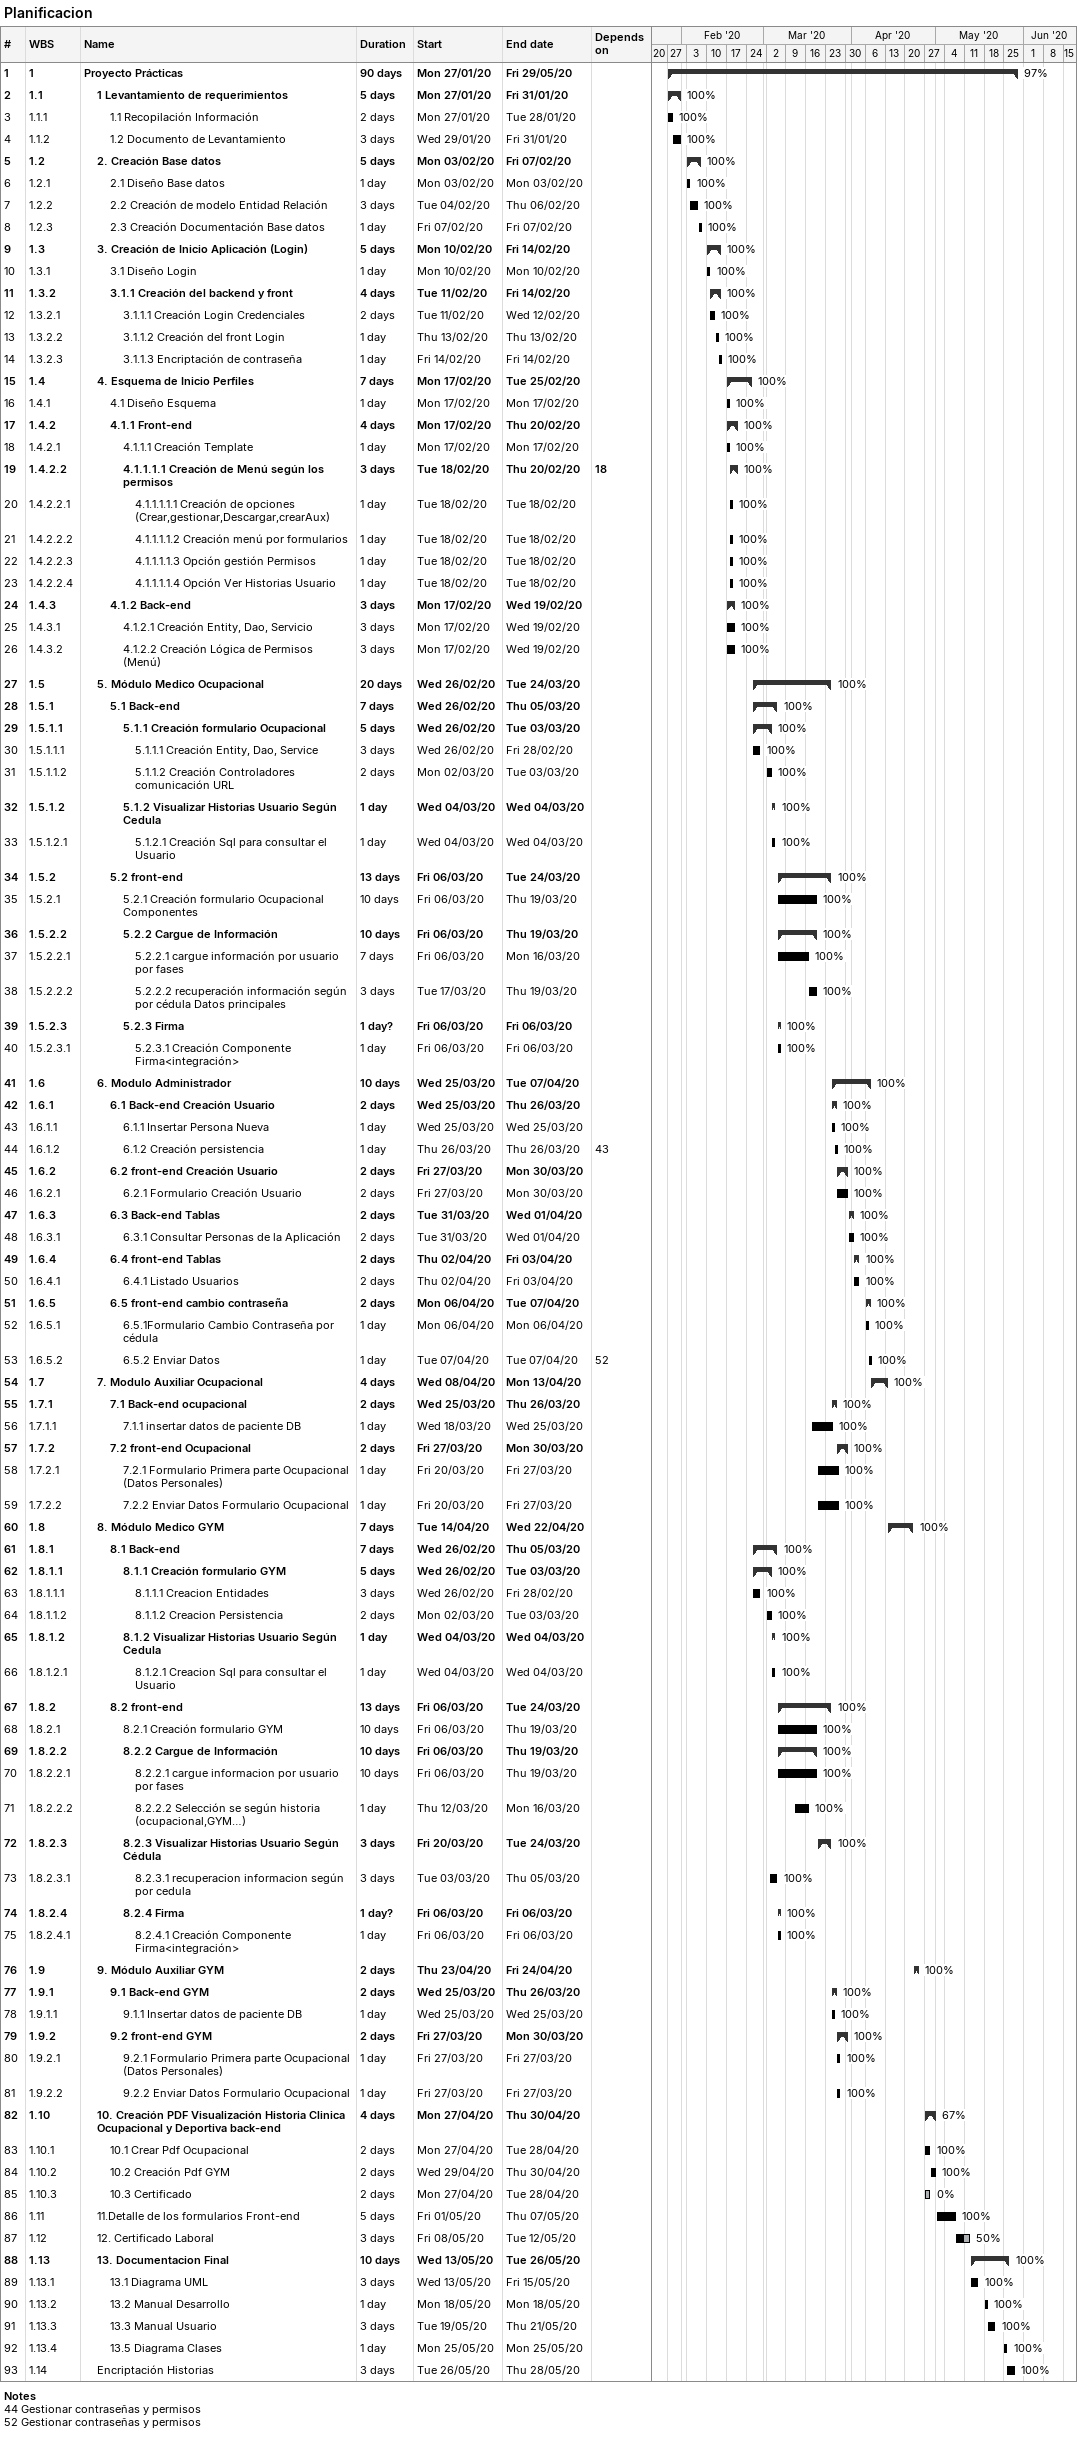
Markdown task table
Planificacion

| ID | WBS | Task | Duration | Start | Finish | Predecessors | % complete |
|---|---|---|---|---|---|---|---|
| 1 | 1 | **Proyecto Prácticas** | 90d | 2020-01-27 | 2020-05-29 |  | 97 |
| 2 | 1.1 | **1 Levantamiento de requerimientos** | 5d | 2020-01-27 | 2020-01-31 |  | 100 |
| 3 | 1.1.1 | 1.1 Recopilación Información | 2d | 2020-01-27 | 2020-01-28 |  | 100 |
| 4 | 1.1.2 | 1.2 Documento de Levantamiento | 3d | 2020-01-29 | 2020-01-31 |  | 100 |
| 5 | 1.2 | **2. Creación Base datos** | 5d | 2020-02-03 | 2020-02-07 |  | 100 |
| 6 | 1.2.1 | 2.1 Diseño Base datos | 1d | 2020-02-03 | 2020-02-03 |  | 100 |
| 7 | 1.2.2 | 2.2 Creación de modelo Entidad Relación | 3d | 2020-02-04 | 2020-02-06 |  | 100 |
| 8 | 1.2.3 | 2.3 Creación Documentación Base datos | 1d | 2020-02-07 | 2020-02-07 |  | 100 |
| 9 | 1.3 | **3. Creación de Inicio Aplicación (Login)** | 5d | 2020-02-10 | 2020-02-14 |  | 100 |
| 10 | 1.3.1 | 3.1 Diseño Login | 1d | 2020-02-10 | 2020-02-10 |  | 100 |
| 11 | 1.3.2 | **3.1.1 Creación del backend y front** | 4d | 2020-02-11 | 2020-02-14 |  | 100 |
| 12 | 1.3.2.1 | 3.1.1.1 Creación Login Credenciales | 2d | 2020-02-11 | 2020-02-12 |  | 100 |
| 13 | 1.3.2.2 | 3.1.1.2 Creación del front Login | 1d | 2020-02-13 | 2020-02-13 |  | 100 |
| 14 | 1.3.2.3 | 3.1.1.3 Encriptación de contraseña | 1d | 2020-02-14 | 2020-02-14 |  | 100 |
| 15 | 1.4 | **4. Esquema de Inicio Perfiles** | 7d | 2020-02-17 | 2020-02-25 |  | 100 |
| 16 | 1.4.1 | 4.1 Diseño Esquema | 1d | 2020-02-17 | 2020-02-17 |  | 100 |
| 17 | 1.4.2 | **4.1.1 Front-end** | 4d | 2020-02-17 | 2020-02-20 |  | 100 |
| 18 | 1.4.2.1 | 4.1.1.1 Creación Template | 1d | 2020-02-17 | 2020-02-17 |  | 100 |
| 19 | 1.4.2.2 | **4.1.1.1.1 Creación de Menú según los permisos** | 3d | 2020-02-18 | 2020-02-20 | 18 | 100 |
| 20 | 1.4.2.2.1 | 4.1.1.1.1.1 Creación de opciones (Crear,gestionar,Descargar,crearAux) | 1d | 2020-02-18 | 2020-02-18 |  | 100 |
| 21 | 1.4.2.2.2 | 4.1.1.1.1.2 Creación menú por formularios | 1d | 2020-02-18 | 2020-02-18 |  | 100 |
| 22 | 1.4.2.2.3 | 4.1.1.1.1.3 Opción gestión Permisos | 1d | 2020-02-18 | 2020-02-18 |  | 100 |
| 23 | 1.4.2.2.4 | 4.1.1.1.1.4 Opción Ver Historias Usuario | 1d | 2020-02-18 | 2020-02-18 |  | 100 |
| 24 | 1.4.3 | **4.1.2 Back-end** | 3d | 2020-02-17 | 2020-02-19 |  | 100 |
| 25 | 1.4.3.1 | 4.1.2.1 Creación Entity, Dao, Servicio | 3d | 2020-02-17 | 2020-02-19 |  | 100 |
| 26 | 1.4.3.2 | 4.1.2.2 Creación Lógica de Permisos (Menú) | 3d | 2020-02-17 | 2020-02-19 |  | 100 |
| 27 | 1.5 | **5. Módulo Medico Ocupacional** | 20d | 2020-02-26 | 2020-03-24 |  | 100 |
| 28 | 1.5.1 | **5.1 Back-end** | 7d | 2020-02-26 | 2020-03-05 |  | 100 |
| 29 | 1.5.1.1 | **5.1.1 Creación formulario Ocupacional** | 5d | 2020-02-26 | 2020-03-03 |  | 100 |
| 30 | 1.5.1.1.1 | 5.1.1.1 Creación Entity, Dao, Service | 3d | 2020-02-26 | 2020-02-28 |  | 100 |
| 31 | 1.5.1.1.2 | 5.1.1.2 Creación Controladores comunicación URL | 2d | 2020-03-02 | 2020-03-03 |  | 100 |
| 32 | 1.5.1.2 | **5.1.2 Visualizar Historias Usuario Según Cedula** | 1d | 2020-03-04 | 2020-03-04 |  | 100 |
| 33 | 1.5.1.2.1 | 5.1.2.1 Creación Sql para consultar el Usuario | 1d | 2020-03-04 | 2020-03-04 |  | 100 |
| 34 | 1.5.2 | **5.2 front-end** | 13d | 2020-03-06 | 2020-03-24 |  | 100 |
| 35 | 1.5.2.1 | 5.2.1 Creación formulario Ocupacional Componentes | 10d | 2020-03-06 | 2020-03-19 |  | 100 |
| 36 | 1.5.2.2 | **5.2.2 Cargue de Información** | 10d | 2020-03-06 | 2020-03-19 |  | 100 |
| 37 | 1.5.2.2.1 | 5.2.2.1 cargue información por usuario por fases | 7d | 2020-03-06 | 2020-03-16 |  | 100 |
| 38 | 1.5.2.2.2 | 5.2.2.2 recuperación información según por cédula Datos principales | 3d | 2020-03-17 | 2020-03-19 |  | 100 |
| 39 | 1.5.2.3 | **5.2.3 Firma** | 1d? | 2020-03-06 | 2020-03-06 |  | 100 |
| 40 | 1.5.2.3.1 | 5.2.3.1 Creación Componente Firma<integración> | 1d | 2020-03-06 | 2020-03-06 |  | 100 |
| 41 | 1.6 | **6. Modulo Administrador** | 10d | 2020-03-25 | 2020-04-07 |  | 100 |
| 42 | 1.6.1 | **6.1 Back-end Creación Usuario** | 2d | 2020-03-25 | 2020-03-26 |  | 100 |
| 43 | 1.6.1.1 | 6.1.1 Insertar Persona Nueva | 1d | 2020-03-25 | 2020-03-25 |  | 100 |
| 44 | 1.6.1.2 | 6.1.2 Creación persistencia | 1d | 2020-03-26 | 2020-03-26 | 43 | 100 |
| 45 | 1.6.2 | **6.2 front-end Creación Usuario** | 2d | 2020-03-27 | 2020-03-30 |  | 100 |
| 46 | 1.6.2.1 | 6.2.1 Formulario Creación Usuario | 2d | 2020-03-27 | 2020-03-30 |  | 100 |
| 47 | 1.6.3 | **6.3 Back-end Tablas** | 2d | 2020-03-31 | 2020-04-01 |  | 100 |
| 48 | 1.6.3.1 | 6.3.1 Consultar Personas de la Aplicación | 2d | 2020-03-31 | 2020-04-01 |  | 100 |
| 49 | 1.6.4 | **6.4 front-end Tablas** | 2d | 2020-04-02 | 2020-04-03 |  | 100 |
| 50 | 1.6.4.1 | 6.4.1 Listado Usuarios | 2d | 2020-04-02 | 2020-04-03 |  | 100 |
| 51 | 1.6.5 | **6.5 front-end cambio contraseña** | 2d | 2020-04-06 | 2020-04-07 |  | 100 |
| 52 | 1.6.5.1 | 6.5.1Formulario Cambio Contraseña por cédula | 1d | 2020-04-06 | 2020-04-06 |  | 100 |
| 53 | 1.6.5.2 | 6.5.2 Enviar Datos | 1d | 2020-04-07 | 2020-04-07 | 52 | 100 |
| 54 | 1.7 | **7. Modulo Auxiliar Ocupacional** | 4d | 2020-04-08 | 2020-04-13 |  | 100 |
| 55 | 1.7.1 | **7.1 Back-end ocupacional** | 2d | 2020-03-25 | 2020-03-26 |  | 100 |
| 56 | 1.7.1.1 | 7.1.1 insertar datos de paciente DB | 1d | 2020-03-18 | 2020-03-25 |  | 100 |
| 57 | 1.7.2 | **7.2 front-end Ocupacional** | 2d | 2020-03-27 | 2020-03-30 |  | 100 |
| 58 | 1.7.2.1 | 7.2.1 Formulario Primera parte Ocupacional (Datos Personales) | 1d | 2020-03-20 | 2020-03-27 |  | 100 |
| 59 | 1.7.2.2 | 7.2.2 Enviar Datos Formulario Ocupacional | 1d | 2020-03-20 | 2020-03-27 |  | 100 |
| 60 | 1.8 | **8. Módulo Medico GYM** | 7d | 2020-04-14 | 2020-04-22 |  | 100 |
| 61 | 1.8.1 | **8.1 Back-end** | 7d | 2020-02-26 | 2020-03-05 |  | 100 |
| 62 | 1.8.1.1 | **8.1.1 Creación formulario GYM** | 5d | 2020-02-26 | 2020-03-03 |  | 100 |
| 63 | 1.8.1.1.1 | 8.1.1.1 Creacion Entidades | 3d | 2020-02-26 | 2020-02-28 |  | 100 |
| 64 | 1.8.1.1.2 | 8.1.1.2 Creacion Persistencia | 2d | 2020-03-02 | 2020-03-03 |  | 100 |
| 65 | 1.8.1.2 | **8.1.2 Visualizar Historias Usuario Según Cedula** | 1d | 2020-03-04 | 2020-03-04 |  | 100 |
| 66 | 1.8.1.2.1 | 8.1.2.1 Creacion Sql para consultar el Usuario | 1d | 2020-03-04 | 2020-03-04 |  | 100 |
| 67 | 1.8.2 | **8.2 front-end** | 13d | 2020-03-06 | 2020-03-24 |  | 100 |
| 68 | 1.8.2.1 | 8.2.1 Creación formulario GYM | 10d | 2020-03-06 | 2020-03-19 |  | 100 |
| 69 | 1.8.2.2 | **8.2.2 Cargue de Información** | 10d | 2020-03-06 | 2020-03-19 |  | 100 |
| 70 | 1.8.2.2.1 | 8.2.2.1 cargue informacion por usuario por fases | 10d | 2020-03-06 | 2020-03-19 |  | 100 |
| 71 | 1.8.2.2.2 | 8.2.2.2 Selección se según historia (ocupacional,GYM…) | 1d | 2020-03-12 | 2020-03-16 |  | 100 |
| 72 | 1.8.2.3 | **8.2.3 Visualizar Historias Usuario Según Cédula** | 3d | 2020-03-20 | 2020-03-24 |  | 100 |
| 73 | 1.8.2.3.1 | 8.2.3.1 recuperacion informacion según por cedula | 3d | 2020-03-03 | 2020-03-05 |  | 100 |
| 74 | 1.8.2.4 | **8.2.4 Firma** | 1d? | 2020-03-06 | 2020-03-06 |  | 100 |
| 75 | 1.8.2.4.1 | 8.2.4.1 Creación Componente Firma<integración> | 1d | 2020-03-06 | 2020-03-06 |  | 100 |
| 76 | 1.9 | **9. Módulo Auxiliar GYM** | 2d | 2020-04-23 | 2020-04-24 |  | 100 |
| 77 | 1.9.1 | **9.1 Back-end GYM** | 2d | 2020-03-25 | 2020-03-26 |  | 100 |
| 78 | 1.9.1.1 | 9.1.1 Insertar datos de paciente DB | 1d | 2020-03-25 | 2020-03-25 |  | 100 |
| 79 | 1.9.2 | **9.2 front-end GYM** | 2d | 2020-03-27 | 2020-03-30 |  | 100 |
| 80 | 1.9.2.1 | 9.2.1 Formulario Primera parte Ocupacional (Datos Personales) | 1d | 2020-03-27 | 2020-03-27 |  | 100 |
| 81 | 1.9.2.2 | 9.2.2 Enviar Datos Formulario Ocupacional | 1d | 2020-03-27 | 2020-03-27 |  | 100 |
| 82 | 1.10 | **10. Creación PDF Visualización Historia Clinica Ocupacional y Deportiva back-end** | 4d | 2020-04-27 | 2020-04-30 |  | 67 |
| 83 | 1.10.1 | 10.1 Crear Pdf Ocupacional | 2d | 2020-04-27 | 2020-04-28 |  | 100 |
| 84 | 1.10.2 | 10.2 Creación Pdf GYM | 2d | 2020-04-29 | 2020-04-30 |  | 100 |
| 85 | 1.10.3 | 10.3 Certificado | 2d | 2020-04-27 | 2020-04-28 |  | 0 |
| 86 | 1.11 | 11.Detalle de los formularios Front-end | 5d | 2020-05-01 | 2020-05-07 |  | 100 |
| 87 | 1.12 | 12. Certificado Laboral | 3d | 2020-05-08 | 2020-05-12 |  | 50 |
| 88 | 1.13 | **13. Documentacion Final** | 10d | 2020-05-13 | 2020-05-26 |  | 100 |
| 89 | 1.13.1 | 13.1 Diagrama UML | 3d | 2020-05-13 | 2020-05-15 |  | 100 |
| 90 | 1.13.2 | 13.2 Manual Desarrollo | 1d | 2020-05-18 | 2020-05-18 |  | 100 |
| 91 | 1.13.3 | 13.3 Manual Usuario | 3d | 2020-05-19 | 2020-05-21 |  | 100 |
| 92 | 1.13.4 | 13.5 Diagrama Clases | 1d | 2020-05-25 | 2020-05-25 |  | 100 |
| 93 | 1.14 | Encriptación Historias | 3d | 2020-05-26 | 2020-05-28 |  | 100 |

Notes
- 44: Gestionar contraseñas y permisos
- 52: Gestionar contraseñas y permisos
